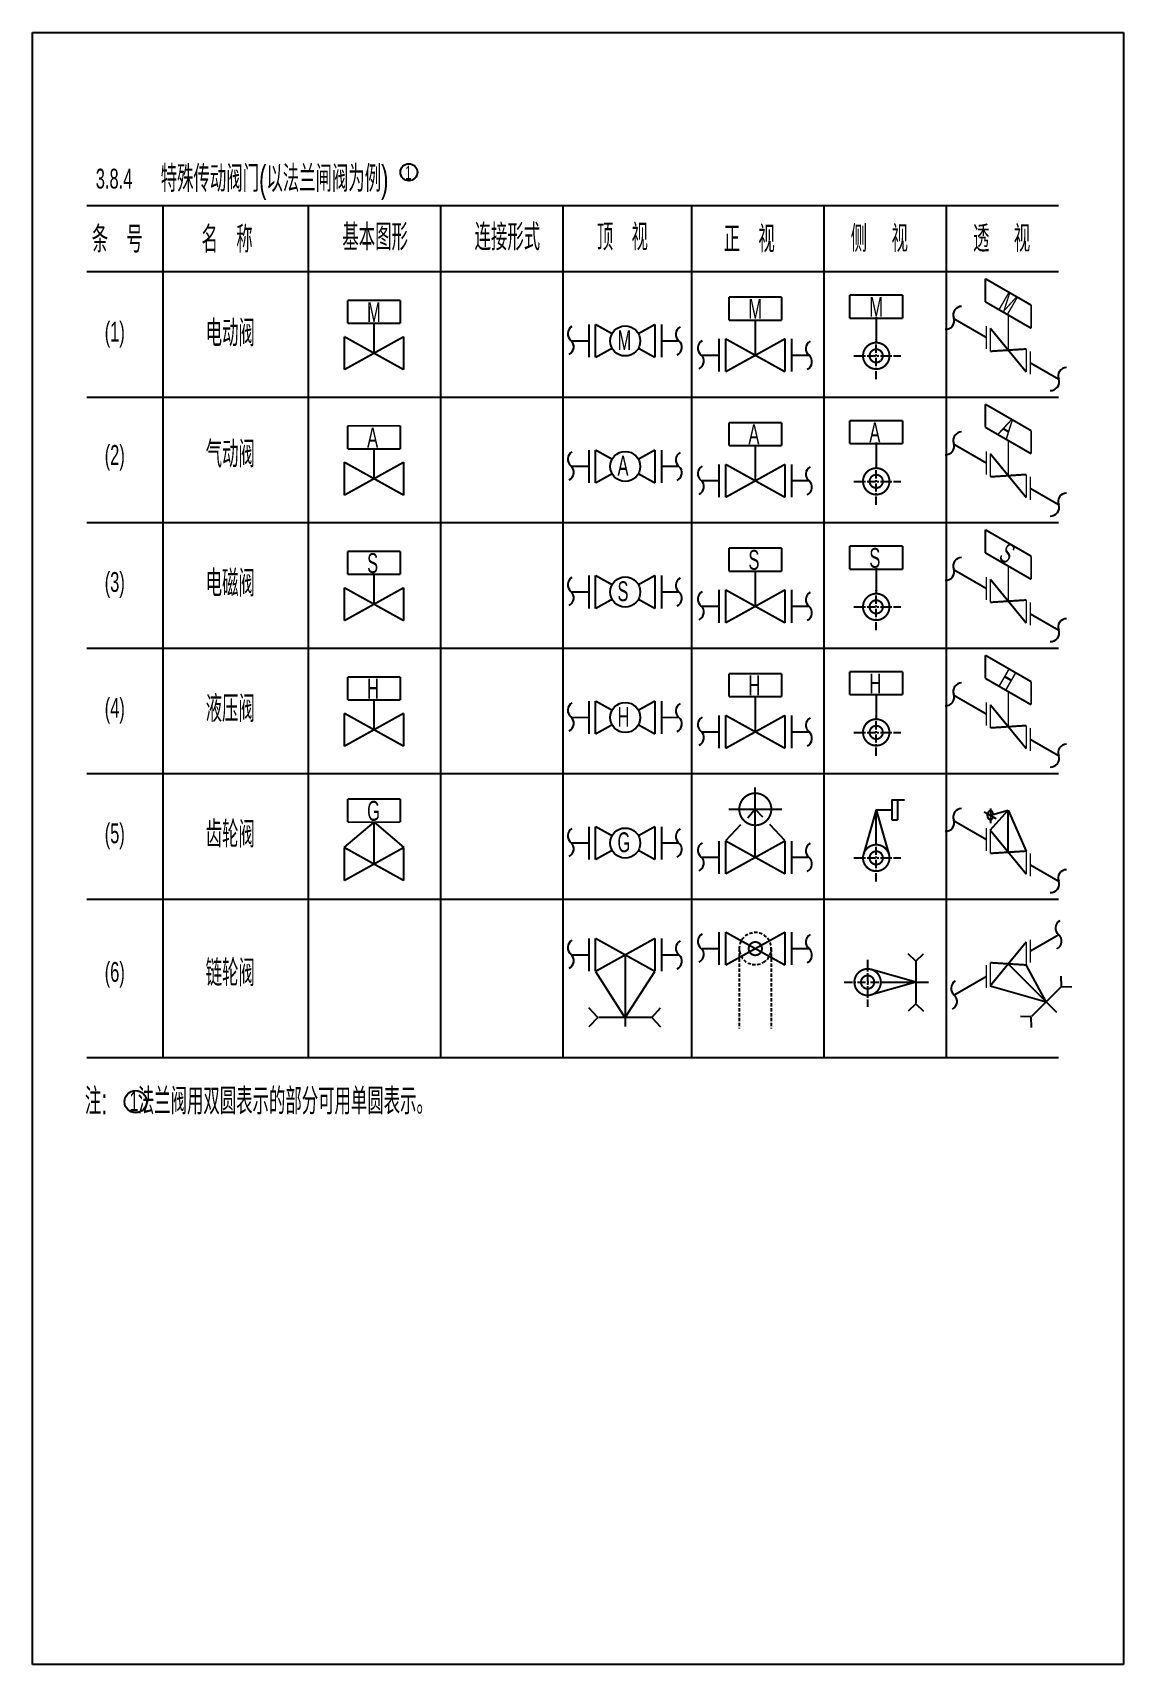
# Model space of a CAD drawing. Header units: inches. Extents: x -18 to 2014, y 4 to 801.
# Drawn here: x 358.8 to 523.8, y 4.1 to 251.1 of the extents above; entities that cross this region are included whole.
import ezdxf

# ---------------------------------------------------------------- set-up
doc = ezdxf.new("R2010")
doc.units = ezdxf.units.IN
doc.header["$MEASUREMENT"] = 0
doc.linetypes.add('CENTER', pattern=[2, 1.25, -0.25, 0.25, -0.25])
doc.linetypes.add('DASHED', pattern=[0.75, 0.5, -0.25])
doc.layers.add('TEXT', color=6, linetype='Continuous')
doc.styles.get("Standard").update_dxf_attribs({"font": 'pdatxt.shx', "bigfont": 'hztxt.shx'})

# ---------------------------------------------------------------- blocks, each defined once
blk = doc.blocks.new('BZH')
at = {"layer": 'TEXT', "color": 6}
for centre, start, end in [((0.5330142281600274, 0.6703013697842835), 120.0646550722237, 231.5087731403127), ((-0.5614378965001379, -0.6466804327719728), 296.5830063715022, 49.03599266516452)]:
    blk.add_arc(centre, 0.8563924881481542, start, end, dxfattribs=at)

msp = doc.modelspace()

# ---------------------------------------------------------------- linework, layer by layer
at = {"color": 3}
for p, q in [((358.7694037914881, 4.099460884020427), (358.7694037914881, 251.0994608840204)), ((358.7694037914881, 251.0994608840204), (523.7694037914881, 251.0994608840204)), ((523.7694037914881, 251.0994608840204), (523.7694037914881, 4.099460884020427)), ((366.9560844233057, 224.9435512290723), (513.9560844233057, 224.9435512290723)), ((378.4583302568236, 224.9435512290723), (378.4583302568236, 95.94355122907231)), ((400.4583302568236, 224.9435512290721), (400.4583302568236, 95.94355122907231)), ((420.4583302568236, 224.9435512290721), (420.4583302568236, 95.94355122907231)), ((438.9583302568236, 224.9435512290721), (438.9583302568236, 95.94355122907231)), ((458.4583302568236, 224.9435512290719), (458.4583302568232, 95.94355122907231)), ((478.4583302568236, 224.9435512290719), (478.4583302568236, 95.94355122907231)), ((496.9583302568236, 224.9435512290719), (496.9583302568236, 95.94355122907231)), ((366.9560844233057, 214.9435512290723), (513.9560844233057, 214.9435512290723)), ((366.9560844233057, 195.9435512290723), (513.9560844233057, 195.9435512290723)), ((366.9560844233057, 176.9435512290723), (513.9560844233057, 176.9435512290723)), ((366.9560844233057, 157.9435512290723), (513.9560844233057, 157.9435512290723)), ((366.9560844233057, 138.9435512290723), (513.9560844233057, 138.9435512290723)), ((468.0922415351639, 126.2569139376168), (468.0922415351639, 136.855387413458)), ((464.0922415351639, 133.5430710641413), (472.0922415351639, 133.5430710641413)), ((468.0922415351639, 133.5430710641413), (466.9773609126856, 132.174228440285)), ((469.215155714771, 132.3487502412075), (468.0922415351639, 133.5430710641413)), ((486.384524049986, 133.4601942379585), (484.4613459227468, 126.7230233508345)), ((486.384524049986, 133.4601942379585), (488.3077021772516, 126.7230233508422)), ((486.384524049986, 133.4601942379585), (488.7276519114076, 133.4601942379585)), ((486.384524049986, 128.1740371115269), (486.384524049986, 133.4601942379585)), ((488.7276519114076, 134.9601942379585), (490.6495203859814, 134.9601942379585)), ((488.7276519114076, 134.9601942379585), (488.7276519114076, 131.9601942379585)), ((489.6276519114073, 134.9601942379585), (489.6276519114073, 131.9601942379585)), ((503.6617227324324, 133.657325287504), (503.6617227324324, 131.4425875473717)), ((405.9122088342607, 127.7501610051182), (410.4122088342607, 131.5859101612467)), ((410.4122088342607, 131.5859101612467), (414.9122088342607, 127.7501610051182)), ((410.4122088342607, 125.2501610051182), (410.4122088342607, 131.5859101612467)), ((465.8636089531025, 131.172718683022), (463.5922415351639, 128.756913937617)), ((472.5922415351639, 128.7569139376168), (470.3031425734686, 131.2282467758644)), ((488.7276519114076, 131.9601942379585), (489.6276519114073, 131.9601942379585)), ((502.717193264799, 133.1740240447956), (504.5477459451846, 132.1171539620092)), ((503.6330644994829, 130.3615467441585), (506.3610445214041, 133.3792256719556)), ((503.6617227324324, 132.6286997023998), (506.3610445214041, 133.3792256719556)), ((506.3610445214041, 133.3792256719556), (509.0890245433253, 127.2115467441587)), ((506.3610445214041, 127.0365467441585), (506.3610445214041, 133.3792256719556)), ((366.9560844233057, 119.9435512290723), (513.9560844233057, 119.9435512290723)), ((448.4144788300288, 111.4981447113704), (448.4144788300288, 100.6693925753569)), ((492.3671389526468, 110.5686710410419), (491.2128060899755, 111.6523224792303)), ((492.3671389526468, 110.5686710410419), (493.5214718153176, 111.6523224792303)), ((443.9144788300288, 108.9981447113704), (448.3477090041594, 102.0308262383934)), ((448.4144788300292, 102.0308262383934), (452.9144788300288, 108.9981447113701)), ((492.3671389526468, 107.3686710410419), (485.6299680655226, 109.2918491682811)), ((492.3671389526468, 110.5686710410419), (492.3671389526468, 104.1686710410421)), ((506.3610445214041, 110.1405522442718), (513.6631489025614, 102.8384478631143)), ((512.092757218562, 104.4088395471138), (509.0890245433253, 109.9655522442716)), ((492.3671389526468, 107.3686710410419), (485.6299680655303, 105.4454929137763)), ((487.0809818262147, 107.3686710410419), (494.3036337407758, 107.3686710410419)), ((503.6330644994829, 106.8155522442717), (512.092757218562, 104.4088395471138)), ((514.3932696356798, 106.7093519642316), (509.8677862360861, 102.1838685646377)), ((514.3932696356798, 106.7093519642316), (514.3432903211238, 108.2918458395585)), ((514.3932696356798, 106.7093519642316), (515.9757635110064, 106.6593726496759)), ((492.3671389526468, 104.0618393196504), (491.2128060899755, 102.9781878814623)), ((492.3671389526468, 104.0618393196504), (493.5214718153176, 102.9781878814623)), ((444.2809391782895, 102.0308262383934), (442.9263748805544, 103.4737423167324)), ((444.2809391782895, 102.0308262383934), (442.9263748805544, 100.5879101600543)), ((452.4144788300288, 102.0308262383934), (444.4144788300288, 102.0308262383934)), ((452.4144788300288, 102.0308262383934), (453.7690431277643, 103.4737423167324)), ((452.4144788300288, 102.0308262383934), (453.7690431277643, 100.5879101600543)), ((509.7922448014443, 102.1083271299959), (508.2097509261176, 102.1583064445518)), ((509.7922448014443, 102.1083271299959), (509.8422241159998, 100.5258332546692)), ((366.9560844233057, 95.94355122907231), (513.9560844233057, 95.94355122907231)), ((523.7694037914881, 4.099460884020427), (358.7694037914881, 4.099460884020427))]:
    msp.add_line(p, q, dxfattribs=at)
at = {"color": 3, "linetype": 'CENTER'}
for p, q in [((486.384524049986, 198.6245179890655), (486.384524049986, 204.6921505918759)), ((483.0160368340536, 202.1740371114339), (490.1319486236117, 202.1740371114339)), ((486.384524049986, 179.6245179890655), (486.384524049986, 185.6921505918759)), ((483.0160368340536, 183.1740371114339), (490.1319486236117, 183.1740371114339)), ((486.384524049986, 160.6245179890655), (486.384524049986, 166.6921505918759)), ((483.0160368340536, 164.1740371114339), (490.1319486236117, 164.1740371114339)), ((486.384524049986, 141.6245179890655), (486.384524049986, 147.6921505918759)), ((483.0160368340536, 145.1740371114339), (490.1319486236117, 145.1740371114339)), ((486.384524049986, 122.6245179890655), (486.384524049986, 128.6921505918759)), ((483.0160368340536, 126.1740371114339), (490.1319486236117, 126.1740371114339)), ((485.080981826122, 110.7371582569741), (485.080981826122, 103.6212464674159)), ((481.5314627037534, 107.3686710410419), (487.599095306564, 107.3686710410419))]:
    msp.add_line(p, q, dxfattribs=at)
at = {"color": 3, "linetype": 'DASHED'}
for p, q in [((465.6678422626356, 112.4429051715586), (465.6678422626356, 100.3578003421161)), ((470.5166408076944, 112.4429051715586), (470.5166408076944, 100.3578003421161))]:
    msp.add_line(p, q, dxfattribs=at)
at = {"color": 3}
for points, const_width in [([(509.8251461365418, 209.8492706797245), (502.8969429062664, 213.8492706797245)], 0.3), ([(502.8969429062664, 213.8492706797245), (502.8969429062664, 210.3492706797245)], 0.3), ([(406.4122088342607, 210.5810817950097), (406.4122088342607, 207.0810817950097)], 0.3), ([(414.4122088342607, 210.5810817950097), (406.4122088342607, 210.5810817950097)], 0.3), ([(414.4122088342607, 207.0810817950097), (414.4122088342607, 210.5810817950097)], 0.3), ([(464.0922415351639, 211.0696378731828), (464.0922415351639, 207.5696378731828)], 0.3), ([(472.0922415351639, 211.0696378731828), (464.0922415351639, 211.0696378731828)], 0.3), ([(472.0922415351639, 207.5696378731828), (472.0922415351639, 211.0696378731828)], 0.3), ([(482.384524049986, 211.3711264240493), (482.384524049986, 207.8711264240493)], 0.3), ([(490.384524049986, 211.3711264240493), (482.384524049986, 211.3711264240493)], 0.3), ([(490.384524049986, 207.8711264240493), (490.384524049986, 211.3711264240493)], 0.3), ([(502.8969429062664, 210.3492706797245), (509.8251461365418, 206.3492706797245)], 0.3), ([(509.8251461365418, 206.3492706797245), (509.8251461365418, 209.8492706797245)], 0.3), ([(464.0922415351639, 207.5696378731828), (472.0922415351639, 207.5696378731828)], 0.3), ([(468.0922415351639, 202.2569139376168), (468.0922415351639, 207.5696378731828)], 0.3), ([(482.384524049986, 207.8711264240493), (490.384524049986, 207.8711264240493)], 0.3), ([(486.384524049986, 204.1740371115269), (486.384524049986, 208.0584024883904)], 0.3), ([(498.1898083923971, 207.7542121228529), (503.0268467168345, 204.9615467441587)], 0.3), ([(506.3610445214041, 203.0365467441585), (506.3610445214041, 208.3492706797245)], 0.21), ([(405.9122088342607, 205.0810817950099), (405.9122088342607, 200.0810817950097)], 0.3), ([(405.9122088342607, 205.0810817950097), (414.9122088342607, 200.0810817950097)], 0.3), ([(405.9122088342607, 200.0810817950097), (414.9122088342607, 205.0810817950097)], 0.3), ([(406.4122088342607, 207.0810817950097), (414.4122088342607, 207.0810817950097)], 0.3), ([(410.4122088342607, 202.5810817950097), (410.4122088342607, 207.0810817950097)], 0.3), ([(414.9122088342607, 205.0810817950097), (414.9122088342607, 200.0810817950099)], 0.3), ([(442.9144788300288, 206.9280993804872), (442.9144788300288, 201.9280993804867)], 0.3), ([(443.9144788300288, 206.9280993804869), (446.4262468791463, 205.5326726865327)], 0.3), ([(443.9144788300288, 206.9280993804872), (443.9144788300288, 201.9280993804867)], 0.3), ([(450.4027107809117, 205.5326726865327), (452.9144788300288, 206.9280993804869)], 0.3), ([(452.9144788300288, 206.9280993804869), (452.9144788300288, 201.9280993804869)], 0.3), ([(453.9144788300288, 206.9280993804869), (453.9144788300288, 201.9280993804869)], 0.3), ([(503.026846716834, 206.7115467441589), (503.0268467168345, 203.2115467441587)], 0.21), ([(503.6330644994829, 206.3615467441585), (509.0890245433253, 199.7115467441587)], 0.3), ([(503.6330644994829, 206.3615467441585), (503.6330644994829, 202.8615467441583)], 0.21), ([(440.3362367879309, 204.4280993804869), (442.9144788300292, 204.4280993804869)], 0.3), ([(443.9144788300288, 201.9280993804869), (446.4262468791463, 203.323526074441)], 0.3), ([(450.4027107809117, 203.323526074441), (452.9144788300288, 201.9280993804869)], 0.3), ([(453.9144788300292, 204.4280993804869), (456.5458464152476, 204.4280993804869)], 0.3), ([(462.5922415351639, 204.756913937617), (462.5922415351639, 199.7569139376168)], 0.3), ([(463.5922415351639, 204.756913937617), (463.5922415351639, 199.7569139376168)], 0.3), ([(463.5922415351639, 204.7569139376168), (472.5922415351639, 199.7569139376168)], 0.3), ([(463.5922415351639, 199.7569139376168), (472.5922415351639, 204.7569139376168)], 0.3), ([(472.5922415351639, 204.7569139376168), (472.5922415351639, 199.7569139376168)], 0.3), ([(473.5922415351639, 204.7569139376168), (473.5922415351639, 199.7569139376168)], 0.3), ([(509.0890245433253, 203.2115467441587), (503.6330644994829, 202.8615467441583)], 0.3), ([(509.0890245433253, 203.2115467441587), (509.0890245433253, 199.7115467441587)], 0.21), ([(509.6952423259742, 202.8615467441587), (509.6952423259742, 199.3615467441585)], 0.21), ([(460.0139994930661, 202.2569139376168), (462.5922415351644, 202.2569139376168)], 0.3), ([(473.5922415351644, 202.2569139376168), (476.2236091203828, 202.2569139376168)], 0.3), ([(509.6952423259742, 201.1115467441585), (513.9906520690284, 198.6315907727263)], 0.3), ([(509.8251461365418, 190.8492706797245), (502.8969429062664, 194.8492706797245)], 0.3), ([(502.8969429062664, 194.8492706797245), (502.8969429062664, 191.3492706797245)], 0.3), ([(406.4122088342607, 191.5810817950097), (406.4122088342607, 188.0810817950097)], 0.3), ([(414.4122088342607, 191.5810817950097), (406.4122088342607, 191.5810817950097)], 0.3), ([(414.4122088342607, 188.0810817950097), (414.4122088342607, 191.5810817950097)], 0.3), ([(464.0922415351639, 192.0696378731828), (464.0922415351639, 188.5696378731828)], 0.3), ([(472.0922415351639, 192.0696378731828), (464.0922415351639, 192.0696378731828)], 0.3), ([(472.0922415351639, 188.5696378731828), (472.0922415351639, 192.0696378731828)], 0.3), ([(482.384524049986, 192.3711264240493), (482.384524049986, 188.8711264240493)], 0.3), ([(490.384524049986, 192.3711264240493), (482.384524049986, 192.3711264240493)], 0.3), ([(490.384524049986, 188.8711264240493), (490.384524049986, 192.3711264240493)], 0.3), ([(502.8969429062664, 191.3492706797245), (509.8251461365418, 187.3492706797245)], 0.3), ([(509.8251461365418, 187.3492706797245), (509.8251461365418, 190.8492706797245)], 0.3), ([(406.4122088342607, 188.0810817950097), (414.4122088342607, 188.0810817950097)], 0.3), ([(410.4122088342607, 183.5810817950097), (410.4122088342607, 188.0810817950097)], 0.3), ([(442.9144788300288, 187.9280993804872), (442.9144788300288, 182.9280993804867)], 0.3), ([(443.9144788300288, 187.9280993804872), (443.9144788300288, 182.9280993804867)], 0.3), ([(443.9144788300288, 187.9280993804869), (446.4262468791463, 186.5326726865327)], 0.3), ([(450.4027107809117, 186.5326726865327), (452.9144788300288, 187.9280993804869)], 0.3), ([(452.9144788300288, 187.9280993804869), (452.9144788300288, 182.9280993804869)], 0.3), ([(453.9144788300288, 187.9280993804869), (453.9144788300288, 182.9280993804869)], 0.3), ([(464.0922415351639, 188.5696378731828), (472.0922415351639, 188.5696378731828)], 0.3), ([(468.0922415351639, 183.2569139376168), (468.0922415351639, 188.5696378731828)], 0.3), ([(482.384524049986, 188.8711264240493), (490.384524049986, 188.8711264240493)], 0.3), ([(486.384524049986, 185.1740371115269), (486.384524049986, 189.0584024883904)], 0.3), ([(498.1898083923971, 188.7542121228529), (503.0268467168345, 185.9615467441587)], 0.3), ([(503.026846716834, 187.7115467441589), (503.0268467168345, 184.2115467441587)], 0.21), ([(506.3610445214041, 184.0365467441585), (506.3610445214041, 189.3492706797245)], 0.21), ([(405.9122088342607, 186.0810817950099), (405.9122088342607, 181.0810817950097)], 0.3), ([(405.9122088342607, 181.0810817950097), (414.9122088342607, 186.0810817950097)], 0.3), ([(405.9122088342607, 186.0810817950097), (414.9122088342607, 181.0810817950097)], 0.3), ([(414.9122088342607, 186.0810817950097), (414.9122088342607, 181.0810817950099)], 0.3), ([(440.3362367879309, 185.4280993804869), (442.9144788300292, 185.4280993804869)], 0.3), ([(453.9144788300292, 185.4280993804869), (456.5458464152476, 185.4280993804869)], 0.3), ([(462.5922415351639, 185.756913937617), (462.5922415351639, 180.7569139376168)], 0.3), ([(463.5922415351639, 185.756913937617), (463.5922415351639, 180.7569139376168)], 0.3), ([(463.5922415351639, 185.7569139376168), (472.5922415351639, 180.7569139376168)], 0.3), ([(463.5922415351639, 180.7569139376168), (472.5922415351639, 185.7569139376168)], 0.3), ([(472.5922415351639, 185.7569139376168), (472.5922415351639, 180.7569139376168)], 0.3), ([(473.5922415351639, 185.7569139376168), (473.5922415351639, 180.7569139376168)], 0.3), ([(503.6330644994829, 187.3615467441585), (509.0890245433253, 180.7115467441587)], 0.3), ([(503.6330644994829, 187.3615467441585), (503.6330644994829, 183.8615467441583)], 0.21), ([(443.9144788300288, 182.9280993804869), (446.4262468791463, 184.323526074441)], 0.3), ([(450.4027107809117, 184.323526074441), (452.9144788300288, 182.9280993804869)], 0.3), ([(460.0139994930661, 183.2569139376168), (462.5922415351644, 183.2569139376168)], 0.3), ([(473.5922415351644, 183.2569139376168), (476.2236091203828, 183.2569139376168)], 0.3), ([(509.0890245433253, 184.2115467441587), (503.6330644994829, 183.8615467441583)], 0.3), ([(509.0890245433253, 184.2115467441587), (509.0890245433253, 180.7115467441587)], 0.21), ([(509.6952423259742, 183.8615467441587), (509.6952423259742, 180.3615467441585)], 0.21), ([(509.6952423259742, 182.1115467441585), (513.9906520690284, 179.6315907727263)], 0.3), ([(509.8251461365418, 171.8492706797245), (502.8969429062664, 175.8492706797245)], 0.3), ([(502.8969429062664, 175.8492706797245), (502.8969429062664, 172.3492706797245)], 0.3), ([(464.0922415351639, 173.0696378731828), (464.0922415351639, 169.5696378731828)], 0.3), ([(472.0922415351639, 173.0696378731828), (464.0922415351639, 173.0696378731828)], 0.3), ([(472.0922415351639, 169.5696378731828), (472.0922415351639, 173.0696378731828)], 0.3), ([(482.384524049986, 173.3711264240493), (482.384524049986, 169.8711264240493)], 0.3), ([(490.384524049986, 173.3711264240493), (482.384524049986, 173.3711264240493)], 0.3), ([(490.384524049986, 169.8711264240493), (490.384524049986, 173.3711264240493)], 0.3), ([(406.4122088342607, 172.5810817950097), (406.4122088342607, 169.0810817950097)], 0.3), ([(414.4122088342607, 172.5810817950097), (406.4122088342607, 172.5810817950097)], 0.3), ([(414.4122088342607, 169.0810817950097), (414.4122088342607, 172.5810817950097)], 0.3), ([(502.8969429062664, 172.3492706797245), (509.8251461365418, 168.3492706797245)], 0.3), ([(506.3610445214041, 165.0365467441585), (506.3610445214041, 170.3492706797245)], 0.21), ([(509.8251461365418, 168.3492706797245), (509.8251461365418, 171.8492706797245)], 0.3), ([(406.4122088342607, 169.0810817950097), (414.4122088342607, 169.0810817950097)], 0.3), ([(410.4122088342607, 164.5810817950097), (410.4122088342607, 169.0810817950097)], 0.3), ([(442.9144788300288, 168.9280993804872), (442.9144788300288, 163.9280993804867)], 0.3), ([(443.9144788300288, 168.9280993804872), (443.9144788300288, 163.9280993804867)], 0.3), ([(443.9144788300288, 168.9280993804869), (446.4262468791463, 167.5326726865327)], 0.3), ([(450.4027107809117, 167.5326726865327), (452.9144788300288, 168.9280993804869)], 0.3), ([(452.9144788300288, 168.9280993804869), (452.9144788300288, 163.9280993804869)], 0.3), ([(453.9144788300288, 168.9280993804869), (453.9144788300288, 163.9280993804869)], 0.3), ([(464.0922415351639, 169.5696378731828), (472.0922415351639, 169.5696378731828)], 0.3), ([(468.0922415351639, 164.2569139376168), (468.0922415351639, 169.5696378731828)], 0.3), ([(482.384524049986, 169.8711264240493), (490.384524049986, 169.8711264240493)], 0.3), ([(486.384524049986, 166.1740371115269), (486.384524049986, 170.0584024883904)], 0.3), ([(498.1898083923971, 169.7542121228529), (503.0268467168345, 166.9615467441587)], 0.3), ([(503.026846716834, 168.7115467441589), (503.0268467168345, 165.2115467441587)], 0.21), ([(503.6330644994829, 168.3615467441585), (509.0890245433253, 161.7115467441587)], 0.3), ([(503.6330644994829, 168.3615467441585), (503.6330644994829, 164.8615467441583)], 0.21), ([(405.9122088342607, 167.0810817950099), (405.9122088342607, 162.0810817950097)], 0.3), ([(405.9122088342607, 162.0810817950097), (414.9122088342607, 167.0810817950097)], 0.3), ([(405.9122088342607, 167.0810817950097), (414.9122088342607, 162.0810817950097)], 0.3), ([(414.9122088342607, 167.0810817950097), (414.9122088342607, 162.0810817950099)], 0.3), ([(440.3362367879309, 166.4280993804869), (442.9144788300292, 166.4280993804869)], 0.3), ([(453.9144788300292, 166.4280993804869), (456.5458464152476, 166.4280993804869)], 0.3), ([(462.5922415351639, 166.756913937617), (462.5922415351639, 161.7569139376168)], 0.3), ([(463.5922415351639, 166.756913937617), (463.5922415351639, 161.7569139376168)], 0.3), ([(463.5922415351639, 166.7569139376168), (472.5922415351639, 161.7569139376168)], 0.3), ([(463.5922415351639, 161.7569139376168), (472.5922415351639, 166.7569139376168)], 0.3), ([(472.5922415351639, 166.7569139376168), (472.5922415351639, 161.7569139376168)], 0.3), ([(473.5922415351639, 166.7569139376168), (473.5922415351639, 161.7569139376168)], 0.3), ([(443.9144788300288, 163.9280993804869), (446.4262468791463, 165.323526074441)], 0.3), ([(450.4027107809117, 165.323526074441), (452.9144788300288, 163.9280993804869)], 0.3), ([(460.0139994930661, 164.2569139376168), (462.5922415351644, 164.2569139376168)], 0.3), ([(473.5922415351644, 164.2569139376168), (476.2236091203828, 164.2569139376168)], 0.3), ([(509.0890245433253, 165.2115467441587), (503.6330644994829, 164.8615467441583)], 0.3), ([(509.0890245433253, 165.2115467441587), (509.0890245433253, 161.7115467441587)], 0.21), ([(509.6952423259742, 163.1115467441585), (513.9906520690284, 160.6315907727263)], 0.3), ([(509.6952423259742, 164.8615467441587), (509.6952423259742, 161.3615467441585)], 0.21), ([(509.8251461365418, 152.8492706797245), (502.8969429062664, 156.8492706797245)], 0.3), ([(502.8969429062664, 156.8492706797245), (502.8969429062664, 153.3492706797245)], 0.3), ([(406.4122088342607, 153.5810817950097), (406.4122088342607, 150.0810817950097)], 0.3), ([(414.4122088342607, 153.5810817950097), (406.4122088342607, 153.5810817950097)], 0.3), ([(414.4122088342607, 150.0810817950097), (414.4122088342607, 153.5810817950097)], 0.3), ([(464.0922415351639, 154.0696378731828), (464.0922415351639, 150.5696378731828)], 0.3), ([(472.0922415351639, 154.0696378731828), (464.0922415351639, 154.0696378731828)], 0.3), ([(472.0922415351639, 150.5696378731828), (472.0922415351639, 154.0696378731828)], 0.3), ([(482.384524049986, 154.3711264240493), (482.384524049986, 150.8711264240493)], 0.3), ([(490.384524049986, 154.3711264240493), (482.384524049986, 154.3711264240493)], 0.3), ([(490.384524049986, 150.8711264240493), (490.384524049986, 154.3711264240493)], 0.3), ([(502.8969429062664, 153.3492706797245), (509.8251461365418, 149.3492706797245)], 0.3), ([(464.0922415351639, 150.5696378731828), (472.0922415351639, 150.5696378731828)], 0.3), ([(468.0922415351639, 145.2569139376168), (468.0922415351639, 150.5696378731828)], 0.3), ([(482.384524049986, 150.8711264240493), (490.384524049986, 150.8711264240493)], 0.3), ([(486.384524049986, 147.1740371115269), (486.384524049986, 151.0584024883904)], 0.3), ([(498.1898083923971, 150.7542121228529), (503.0268467168345, 147.9615467441587)], 0.3), ([(506.3610445214041, 146.0365467441585), (506.3610445214041, 151.3492706797245)], 0.21), ([(509.8251461365418, 149.3492706797245), (509.8251461365418, 152.8492706797245)], 0.3), ([(405.9122088342607, 148.0810817950099), (405.9122088342607, 143.0810817950097)], 0.3), ([(405.9122088342607, 143.0810817950097), (414.9122088342607, 148.0810817950097)], 0.3), ([(405.9122088342607, 148.0810817950097), (414.9122088342607, 143.0810817950097)], 0.3), ([(406.4122088342607, 150.0810817950097), (414.4122088342607, 150.0810817950097)], 0.3), ([(410.4122088342607, 145.5810817950097), (410.4122088342607, 150.0810817950097)], 0.3), ([(414.9122088342607, 148.0810817950097), (414.9122088342607, 143.0810817950099)], 0.3), ([(442.9144788300288, 149.9280993804872), (442.9144788300288, 144.9280993804867)], 0.3), ([(443.9144788300288, 149.9280993804872), (443.9144788300288, 144.9280993804867)], 0.3), ([(443.9144788300288, 149.9280993804869), (446.4262468791463, 148.5326726865327)], 0.3), ([(450.4027107809117, 148.5326726865327), (452.9144788300288, 149.9280993804869)], 0.3), ([(452.9144788300288, 149.9280993804869), (452.9144788300288, 144.9280993804869)], 0.3), ([(453.9144788300288, 149.9280993804869), (453.9144788300288, 144.9280993804869)], 0.3), ([(503.026846716834, 149.7115467441589), (503.0268467168345, 146.2115467441587)], 0.21), ([(503.6330644994829, 149.3615467441585), (509.0890245433253, 142.7115467441587)], 0.3), ([(503.6330644994829, 149.3615467441585), (503.6330644994829, 145.8615467441583)], 0.21), ([(440.3362367879309, 147.4280993804869), (442.9144788300292, 147.4280993804869)], 0.3), ([(443.9144788300288, 144.9280993804869), (446.4262468791463, 146.323526074441)], 0.3), ([(450.4027107809117, 146.323526074441), (452.9144788300288, 144.9280993804869)], 0.3), ([(453.9144788300292, 147.4280993804869), (456.5458464152476, 147.4280993804869)], 0.3), ([(462.5922415351639, 147.756913937617), (462.5922415351639, 142.7569139376168)], 0.3), ([(463.5922415351639, 147.7569139376168), (472.5922415351639, 142.7569139376168)], 0.3), ([(463.5922415351639, 142.7569139376168), (472.5922415351639, 147.7569139376168)], 0.3), ([(463.5922415351639, 147.756913937617), (463.5922415351639, 142.7569139376168)], 0.3), ([(472.5922415351639, 147.7569139376168), (472.5922415351639, 142.7569139376168)], 0.3), ([(473.5922415351639, 147.7569139376168), (473.5922415351639, 142.7569139376168)], 0.3), ([(509.0890245433253, 146.2115467441587), (503.6330644994829, 145.8615467441583)], 0.3), ([(509.0890245433253, 146.2115467441587), (509.0890245433253, 142.7115467441587)], 0.21), ([(509.6952423259742, 145.8615467441587), (509.6952423259742, 142.3615467441585)], 0.21), ([(460.0139994930661, 145.2569139376168), (462.5922415351644, 145.2569139376168)], 0.3), ([(473.5922415351644, 145.2569139376168), (476.2236091203828, 145.2569139376168)], 0.3), ([(509.6952423259742, 144.1115467441585), (513.9906520690284, 141.6315907727263)], 0.3), ([(406.4122088342607, 135.0859101612467), (406.4122088342607, 131.5859101612467)], 0.3), ([(414.4122088342607, 135.0859101612467), (406.4122088342607, 135.0859101612467)], 0.3), ([(414.4122088342607, 131.5859101612467), (414.4122088342607, 135.0859101612467)], 0.3), ([(406.4122088342607, 131.5859101612467), (414.4122088342607, 131.5859101612467)], 0.3), ([(442.9144788300288, 130.9280993804872), (442.9144788300288, 125.9280993804867)], 0.3), ([(443.9144788300288, 130.9280993804872), (443.9144788300288, 125.9280993804867)], 0.3), ([(443.9144788300288, 130.9280993804869), (446.4262468791463, 129.5326726865327)], 0.3), ([(450.4027107809117, 129.5326726865327), (452.9144788300288, 130.9280993804869)], 0.3), ([(452.9144788300288, 130.9280993804869), (452.9144788300288, 125.9280993804869)], 0.3), ([(453.9144788300288, 130.9280993804869), (453.9144788300288, 125.9280993804869)], 0.3), ([(498.1898083923971, 131.7542121228529), (503.0268467168345, 128.9615467441587)], 0.3), ([(440.3362367879309, 128.4280993804869), (442.9144788300292, 128.4280993804869)], 0.3), ([(453.9144788300292, 128.4280993804869), (456.5458464152476, 128.4280993804869)], 0.3), ([(462.5922415351639, 128.756913937617), (462.5922415351639, 123.7569139376168)], 0.3), ([(463.5922415351639, 128.756913937617), (463.5922415351639, 123.7569139376168)], 0.3), ([(463.5922415351639, 128.7569139376168), (472.5922415351639, 123.7569139376168)], 0.3), ([(463.5922415351639, 123.7569139376168), (472.5922415351639, 128.7569139376168)], 0.3), ([(472.5922415351639, 128.7569139376168), (472.5922415351639, 123.7569139376168)], 0.3), ([(473.5922415351639, 128.7569139376168), (473.5922415351639, 123.7569139376168)], 0.3), ([(503.026846716834, 130.7115467441589), (503.0268467168345, 127.2115467441587)], 0.21), ([(503.6330644994829, 130.3615467441585), (509.0890245433253, 123.7115467441587)], 0.3), ([(503.6330644994829, 130.3615467441585), (503.6330644994829, 126.8615467441583)], 0.21), ([(405.9122088342607, 127.7501610051184), (405.9122088342607, 122.750161005118)], 0.3), ([(405.9122088342607, 122.7501610051182), (414.9122088342607, 127.7501610051182)], 0.3), ([(405.9122088342607, 127.7501610051182), (414.9122088342607, 122.7501610051182)], 0.3), ([(414.9122088342607, 127.7501610051182), (414.9122088342607, 122.7501610051182)], 0.3), ([(443.9144788300288, 125.9280993804869), (446.4262468791463, 127.323526074441)], 0.3), ([(450.4027107809117, 127.323526074441), (452.9144788300288, 125.9280993804869)], 0.3), ([(460.0139994930661, 126.2569139376168), (462.5922415351644, 126.2569139376168)], 0.3), ([(473.5922415351644, 126.2569139376168), (476.2236091203828, 126.2569139376168)], 0.3), ([(509.0890245433253, 127.2115467441587), (503.6330644994829, 126.8615467441583)], 0.3), ([(509.0890245433253, 127.2115467441587), (509.0890245433253, 123.7115467441587)], 0.21), ([(509.6952423259742, 126.8615467441587), (509.6952423259742, 123.3615467441585)], 0.21), ([(509.6952423259742, 125.1115467441585), (513.9906520690284, 122.6315907727263)], 0.3), ([(442.9144788300288, 113.9981447113704), (442.9144788300288, 108.9981447113704)], 0.3), ([(443.9144788300288, 108.9981447113704), (452.9144788300288, 113.9981447113704)], 0.3), ([(443.9144788300288, 113.9981447113704), (452.9144788300288, 108.9981447113704)], 0.3), ([(443.9144788300288, 113.9981447113704), (443.9144788300288, 108.9981447113704)], 0.3), ([(452.9144788300288, 113.9981447113704), (452.9144788300288, 108.9981447113704)], 0.3), ([(453.9144788300288, 113.9981447113704), (453.9144788300288, 108.9981447113704)], 0.3), ([(462.5922415351639, 114.9429051715586), (462.5922415351639, 109.9429051715584)], 0.3), ([(463.5922415351639, 114.9429051715586), (463.5922415351639, 109.9429051715584)], 0.3), ([(463.5922415351639, 109.9429051715584), (472.5922415351639, 114.9429051715584)], 0.3), ([(463.5922415351639, 114.9429051715584), (472.5922415351639, 109.9429051715584)], 0.3), ([(472.5922415351639, 114.9429051715584), (472.5922415351639, 109.9429051715586)], 0.3), ([(473.5922415351639, 114.9429051715584), (473.5922415351639, 109.9429051715586)], 0.3), ([(509.6952423259742, 112.0655522442717), (513.9906520690284, 114.545508215704)], 0.3), ([(509.6952423259742, 110.3155522442715), (509.6952423259742, 113.8155522442717)], 0.21), ([(440.3362367879309, 111.4981447113704), (442.9144788300292, 111.4981447113704)], 0.3), ([(453.9144788300292, 111.4981447113704), (456.5458464152476, 111.4981447113704)], 0.3), ([(460.0139994930661, 112.4429051715584), (462.5922415351644, 112.4429051715584)], 0.3), ([(473.5922415351644, 112.4429051715584), (476.2236091203828, 112.4429051715584)], 0.3), ([(503.6330644994829, 106.8155522442717), (509.0890245433253, 113.4655522442716)], 0.3), ([(509.0890245433253, 109.9655522442716), (509.0890245433253, 113.4655522442716)], 0.21), ([(503.026846716834, 106.4655522442716), (503.0268467168345, 109.9655522442716)], 0.21), ([(509.0890245433253, 109.9655522442716), (503.6330644994829, 110.315552244272)], 0.3), ([(503.6330644994829, 106.8155522442717), (503.6330644994829, 110.315552244272)], 0.21), ([(498.1898083923971, 105.4228868655776), (503.0268467168345, 108.2155522442716)], 0.3)]:
    msp.add_lwpolyline(points, dxfattribs=dict(at, const_width=const_width))
at = {"color": 3, "const_width": 0.3}
for points in [[(487.7733129736713, 200.7348479906271, 3497.569374170081), (487.771666135243, 200.7332606418493, 3497.569374170081)], [(487.063440002593, 201.4398211150845, 339.2604467184423), (487.0547363753245, 201.43186769751, 339.2604467184423)], [(487.7733129736713, 181.7348479906271, 3497.569374170081), (487.771666135243, 181.7332606418493, 3497.569374170081)], [(487.063440002593, 182.4398211150845, 339.2604467184423), (487.0547363753245, 182.43186769751, 339.2604467184423)], [(487.7733129736713, 162.7348479906271, 3497.569374170081), (487.771666135243, 162.7332606418493, 3497.569374170081)], [(487.063440002593, 163.4398211150845, 339.2604467184423), (487.0547363753245, 163.43186769751, 339.2604467184423)], [(487.7733129736713, 143.7348479906271, 3497.569374170081), (487.771666135243, 143.7332606418493, 3497.569374170081)], [(487.063440002593, 144.4398211150845, 339.2604467184423), (487.0547363753245, 144.43186769751, 339.2604467184423)], [(469.3090400878215, 131.4461416149482, 2326.218139070177), (469.3054325595141, 131.4440523955537, 2326.218139070177)], [(487.7733129736713, 124.7348479906271, 3497.569374170081), (487.771666135243, 124.7332606418493, 3497.569374170081)], [(487.063440002593, 125.4398211150845, 339.2604467184423), (487.0547363753245, 125.43186769751, 339.2604467184423)], [(467.3580255388148, 111.7639892189512, 339.2604467184423), (467.35007212124, 111.7726928462199, 339.2604467184423)], [(483.6417927053154, 105.9798821173564, 3497.569374170081), (483.6402053565372, 105.9815289557849, 3497.569374170081)], [(484.3467658297728, 106.6897550884347, 339.2604467184423), (484.3388124121981, 106.6984587157034, 339.2604467184423)]]:
    msp.add_lwpolyline(points, format="xyb", dxfattribs=at)
at = {"color": 3}
for points in [[(503.6397675083655, 133.2882010213346, 0.1304600399763099), (503.4668087722749, 133.2360726929911, 0.1065000142176163), (503.3079762183357, 133.0837779345823, 0.08410917725371855), (503.213044288059, 132.8747930686949, 0.0730896871672161), (503.1834048386219, 132.6127761913584, 0.07308968716699377), (503.230404772679, 132.3533106885057, 0.08410917725347974), (503.3390255939763, 132.1511022249418, 0.1065000142176094), (503.5076352359021, 132.0097082283254, 0.1304600399762336), (503.6836779564993, 131.9691983834651, 0.1304600399762558), (503.8566366925903, 132.0213267118087, 0.106500014217459), (504.0154692465291, 132.1736214702172, 0.03451826560840539), (504.0629778395361, 132.2556055052679, 0.0730896871673797)], [(504.1137885731683, 132.833092183503, 0.02040165079591824), (504.0930406921863, 132.9040887162938, 0.0841091772536713), (503.9844198708885, 133.1062971798577, 0.1065000142175847), (503.8158102289627, 133.2476911764744, 0.1304600399761947), (503.6397675083655, 133.2882010213346, 0.1304600399763099)]]:
    msp.add_lwpolyline(points, format="xyb", dxfattribs=at)
for centre, radius in [((415.6880483988967, 229.9610503513578), 1.284043511688708), ((448.4144788300288, 204.4280993804869), 2.274455644531116), ((448.4144788300288, 185.4280993804869), 2.274455644531116), ((448.4144788300288, 166.4280993804869), 2.274455644531116), ((448.4144788300288, 147.4280993804869), 2.274455644531116), ((448.4144788300288, 128.4280993804869), 2.274455644531116), ((374.338930883776, 89.26641310744648), 1.682416818824947)]:
    msp.add_circle(centre, radius, dxfattribs=at)
at = {"color": 3, "linetype": 'DASHED'}
msp.add_arc((468.0922415351653, 112.4429051715586), 2.42439927252942, 300.1255794531406, 300.0270576936876, dxfattribs=at)

# ---------------------------------------------------------------- block references
at = {"color": 3, "xscale": 1.499999999999927, "yscale": 1.5, "zscale": 1.5, "rotation": 329.9999999999984}
for p in [(498.1162298777691, 207.9042728165344), (513.9906520690284, 198.6315907727263), (498.1162298777691, 188.9042728165344), (513.9906520690284, 179.6315907727263), (498.1162298777691, 169.9042728165344), (513.9906520690284, 160.6315907727263), (498.1162298777691, 150.9042728165344), (513.9906520690284, 141.6315907727263), (498.1162298777691, 131.9042728165344), (513.9906520690284, 122.6315907727263)]:
    msp.add_blockref('BZH', p, dxfattribs=at)
at = {"color": 3, "xscale": 1.5, "yscale": 1.5, "zscale": 1.5}
for p in [(440.1974855782493, 204.5212664960105), (456.5458464152476, 204.4280993804869), (459.8752482833844, 202.3500810531403), (476.2236091203828, 202.2569139376168), (440.1974855782493, 185.5212664960105), (456.5458464152476, 185.4280993804869), (459.8752482833844, 183.3500810531403), (476.2236091203828, 183.2569139376168), (440.1974855782493, 166.5212664960105), (456.5458464152476, 166.4280993804869), (459.8752482833844, 164.3500810531403), (476.2236091203828, 164.2569139376168), (440.1974855782493, 147.5212664960105), (456.5458464152476, 147.4280993804869), (459.8752482833844, 145.3500810531403), (476.2236091203828, 145.2569139376168), (440.1974855782493, 128.5212664960105), (456.5458464152476, 128.4280993804869), (459.8752482833844, 126.3500810531403), (476.2236091203828, 126.2569139376168), (513.9906520690162, 114.5455082157146), (440.1974855782493, 111.5913118268939), (459.8752482833844, 112.536072287082), (476.2236091203828, 112.4429051715584), (456.5458464152476, 111.4981447113704), (498.1898083923849, 105.4228868655883)]:
    msp.add_blockref('BZH', p, dxfattribs=at)

# ---------------------------------------------------------------- texts
at = {"color": 3, "width": 0.62}
for s, height, p in [('3.8.4', 3, (368.3205967757891, 227.4971089690901)), ('特殊传动阀门(以法兰闸阀为例)', 4, (378.1454507509294, 226.9893315977327)), ('1', 2.1, (415.1271607149362, 228.8455814513964)), ('基本图形', 4, (405.6207391460567, 218.1306152799212)), ('连接形式', 4, (425.6207391460567, 218.1306152799212)), ('顶   视', 4, (444.1207391460567, 218.1306152799212)), ('侧    视', 4, (482.5284861714141, 217.9045519894554)), ('透    视', 4, (501.0284861714141, 217.9045519894554)), ('条   号', 4, (367.7155543706291, 217.7990807120096)), ('名   称', 4, (384.3240975454652, 217.7990807120096)), ('正   视', 4, (463.3143862610438, 217.8341930452185)), ('M', 3, (409.3710599225534, 207.2985002877411)), ('M', 3, (467.0510926234566, 207.7870563659143)), ('M', 3, (485.3433751382787, 208.0885449167807)), ('(1)', 3, (369.6686487606795, 204.334595671737)), ('电动阀', 4, (384.9457459088941, 203.5969536438932)), ('M', 3, (447.2462137431204, 203.0411291696686)), ('A', 3, (409.3710599225534, 188.2985002877411)), ('A', 3, (467.0510926234566, 188.7870563659143)), ('A', 3, (485.3433751382787, 189.0885449167807)), ('(2)', 3, (369.6686487606795, 185.673195119144)), ('气动阀', 4, (384.9457459088941, 185.2828281876349)), ('A', 3, (447.2462137431204, 184.0411291696686)), ('S', 3, (485.3433751382787, 170.0885449167807)), ('S', 3, (409.3710599225534, 169.2985002877411)), ('S', 3, (467.0510926234566, 169.7870563659143)), ('(3)', 3, (369.6686487606795, 166.4435071472631)), ('电磁阀', 4, (384.9457459088941, 165.7341269812649)), ('S', 3, (447.2462137431204, 165.0411291696686)), ('H', 3, (409.3710599225534, 150.2985002877411)), ('H', 3, (467.0510926234566, 150.7870563659143)), ('H', 3, (485.3433751382787, 151.0885449167807)), ('液压阀', 4, (384.9457459088941, 146.7341269812649)), ('(4)', 3, (369.6686487606795, 147.3950796253485)), ('H', 3, (447.2462137431204, 146.0411291696686)), ('G', 3, (409.3710599225534, 131.8033286539781)), ('(5)', 3, (369.6686487606795, 128.3950796253485)), ('齿轮阀', 4, (384.9457459088941, 127.7341269812649)), ('G', 3, (447.2462137431204, 127.0411291696686)), ('链轮阀', 4, (384.9457459088941, 106.7519836163)), ('(6)', 3, (369.6686487606795, 107.4129362603838)), ('注:     法兰阀用双圆表示的部分可用单圆表示。', 4, (366.6694141892254, 87.3347503276469)), ('1', 3, (373.4036221879002, 87.83324488249454))]:
    msp.add_text(s, height=height, dxfattribs=at).set_placement(p)
for s, p in [('M', (504.7594066070843, 209.4311249266226)), ('A', (504.7594066070843, 190.4311249266226)), ('S', (504.7594066070843, 171.4311249266226)), ('H', (504.7594066070843, 152.4311249266226))]:
    msp.add_text(s, height=3, rotation=330.000000000002, dxfattribs=at).set_placement(p)

doc.saveas('drawing.dxf')
